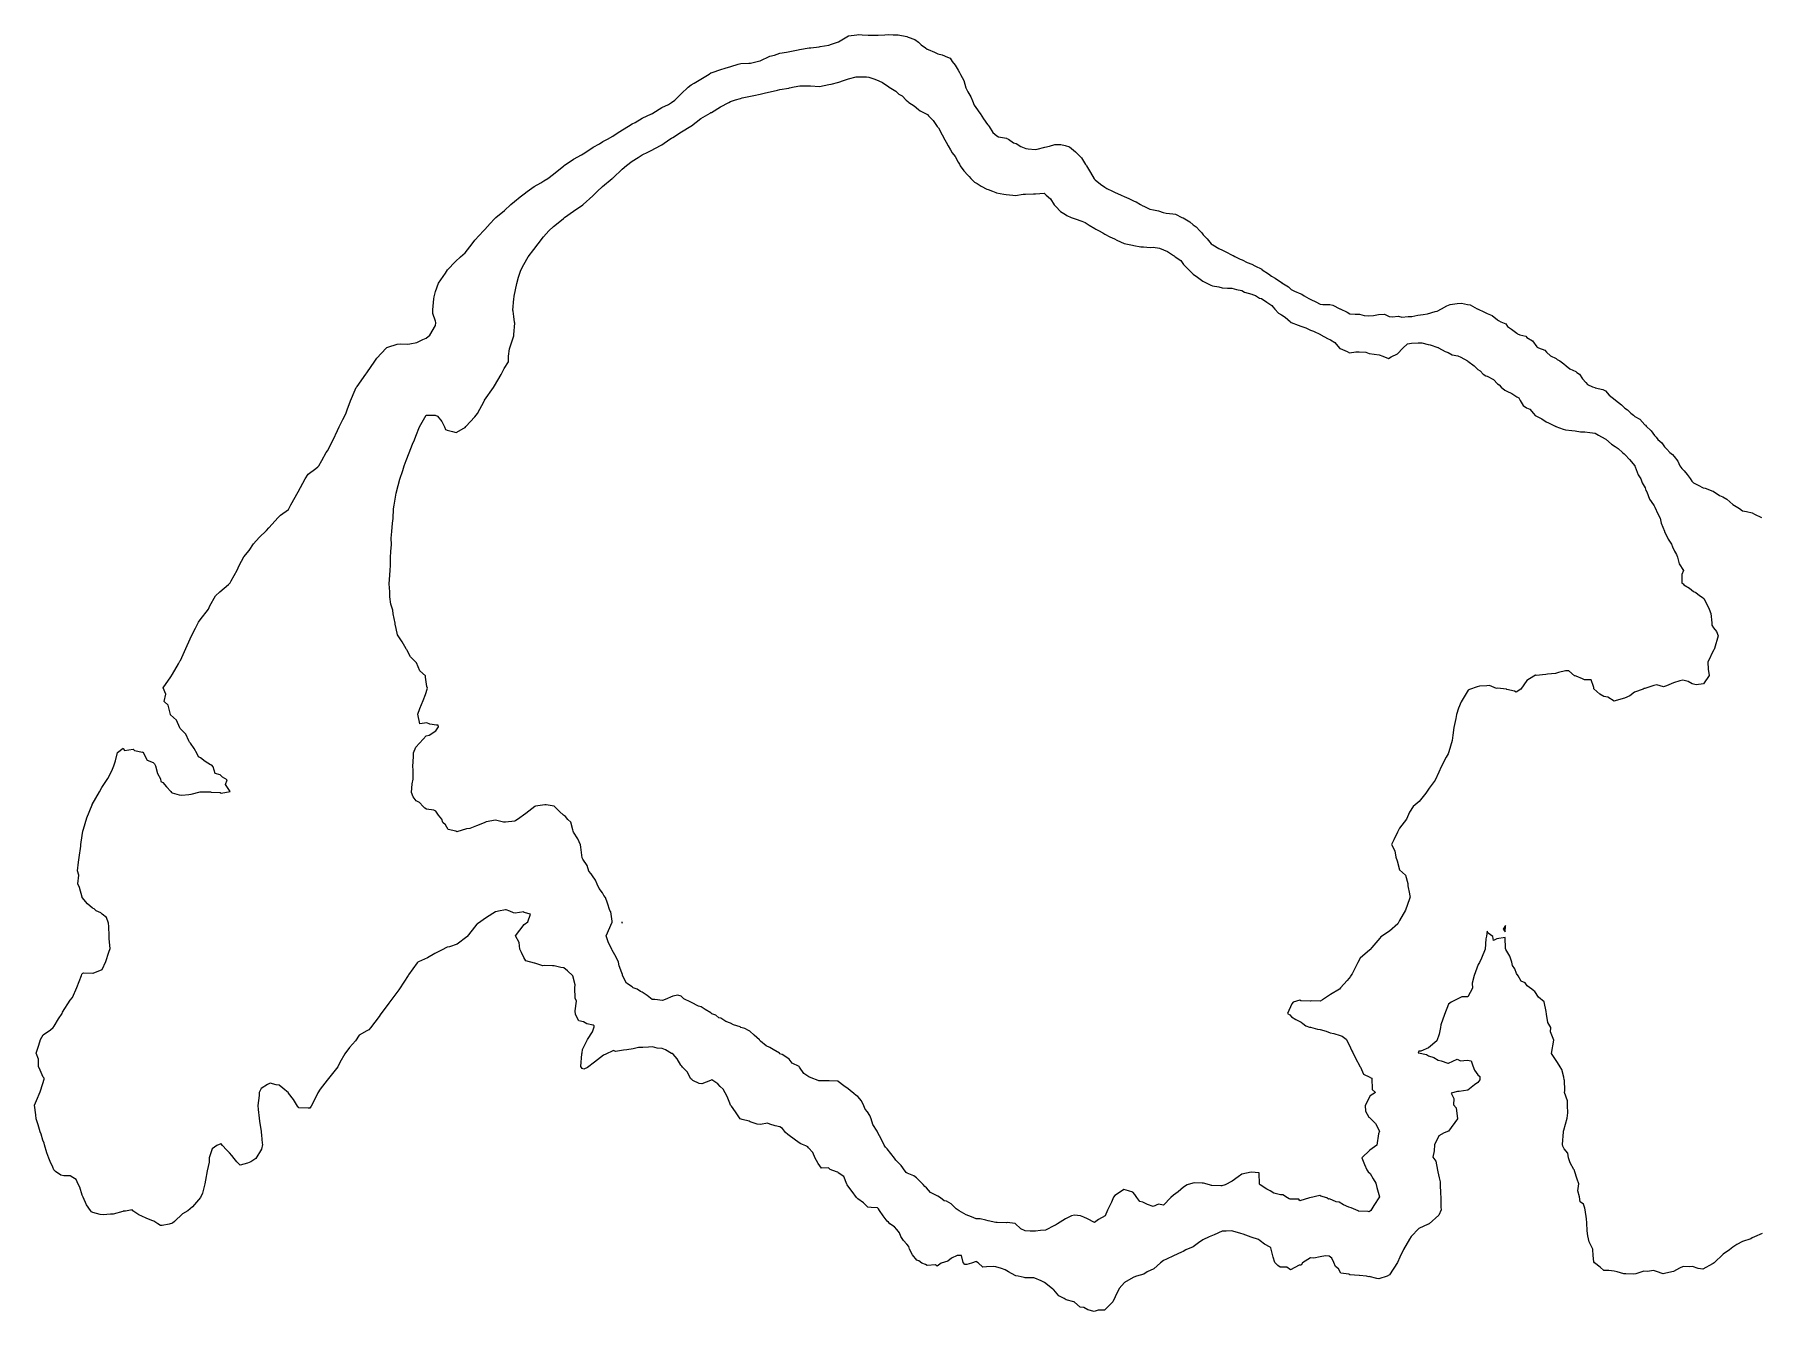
# Model space of a CAD drawing. Header units: millimetres. Extents: x 0 to 600, y 0 to 900.
# Drawn here: x 380.6 to 472.4, y 188.9 to 256.9 of the extents above; entities that cross this region are included whole.
import ezdxf

# ---------------------------------------------------------------- set-up
doc = ezdxf.new("R2010")
doc.units = ezdxf.units.MM
doc.layers.add('CORTE', color=1, linetype='Continuous')
doc.layers.add('GRABADO', color=5, linetype='Continuous')

msp = doc.modelspace()

# ---------------------------------------------------------------- linework, layer by layer
at = {"layer": 'CORTE'}
msp.add_lwpolyline([(472.619, 193.073), (472.213, 192.893), (472.089, 192.844), (472.017, 192.8), (471.563, 192.652), (471.263, 192.488), (471.054, 192.36), (470.872, 192.208), (470.535, 191.971), (470.054, 191.516), (470.001, 191.473), (469.963, 191.461), (469.456, 191.171), (469.205, 191.21), (468.911, 191.313), (468.768, 191.296), (468.412, 191.327), (468.219, 191.224), (467.899, 191.048), (467.489, 190.967), (467.347, 190.931), (466.992, 191.057), (466.822, 191.113), (466.502, 191.061), (466.315, 191.079), (465.89, 190.925), (465.785, 190.913), (465.353, 190.93), (465.248, 190.93), (464.897, 191.042), (464.726, 191.073), (464.438, 191.106), (464.185, 191.106), (463.989, 191.28), (463.678, 191.521), (463.64, 191.578), (463.616, 191.903), (463.592, 192.225), (463.588, 192.243), (463.39, 192.632), (463.322, 192.951), (463.298, 193.229), (463.278, 193.65), (463.252, 193.857), (463.184, 194.336), (463.162, 194.421), (463.103, 194.65), (462.923, 194.768), (462.884, 195.031), (462.802, 195.351), (462.854, 195.732), (462.766, 195.97), (462.618, 196.415), (462.611, 196.447), (462.583, 196.481), (462.389, 196.852), (462.304, 197.11), (462.256, 197.365), (462.058, 197.597), (462.002, 197.735), (461.981, 197.818), (462.036, 198.503), (462.034, 198.527), (462.051, 198.576), (462.23, 199.228), (462.269, 199.509), (462.24, 199.904), (462.236, 200.144), (462.08, 200.597), (462.096, 200.674), (462.075, 201.259), (462.061, 201.27), (462.048, 201.399), (461.944, 201.817), (461.859, 201.951), (461.711, 202.182), (461.537, 202.457), (461.47, 202.553), (461.392, 202.669), (461.523, 203.372), (461.343, 203.821), (461.355, 204.056), (461.204, 204.313), (461.13, 204.758), (461.109, 204.898), (461.009, 205.422), (460.69, 205.67), (460.504, 205.977), (460.442, 205.998), (460.343, 206.101), (460.1, 206.265), (459.982, 206.428), (459.774, 206.526), (459.62, 206.811), (459.527, 206.929), (459.441, 207.169), (459.32, 207.361), (459.282, 207.528), (459.177, 207.861), (458.957, 208.209), (458.939, 208.264), (458.915, 208.85), (458.486, 208.776), (458.305, 208.687), (458.259, 208.893), (458.018, 209.073), (457.97, 209.187), (457.924, 208.924), (457.897, 208.772), (457.864, 208.224), (457.663, 207.752), (457.547, 207.511), (457.485, 207.411), (457.266, 206.831), (457.163, 206.407), (457.174, 206.142), (456.941, 205.679), (456.608, 205.679), (456.405, 205.581), (456.044, 205.401), (455.911, 205.288), (455.682, 204.743), (455.497, 204.187), (455.478, 204.061), (455.399, 203.697), (455.289, 203.337), (454.843, 202.967), (454.438, 202.797), (454.328, 202.785), (454.288, 202.711), (454.292, 202.708), (454.31, 202.696), (454.725, 202.613), (454.836, 202.54), (455.129, 202.452), (455.355, 202.316), (455.509, 202.279), (455.872, 202.161), (455.904, 202.15), (456.372, 202.359), (456.546, 202.282), (456.898, 202.315), (457.117, 202.273), (457.192, 202.016), (457.294, 201.777), (457.472, 201.528), (457.578, 201.448), (457.58, 201.272), (457.47, 201.126), (457.28, 200.995), (456.926, 200.718), (456.463, 200.641), (456.381, 200.644), (456.052, 200.553), (456.186, 200.268), (456.162, 199.936), (456.318, 199.775), (456.384, 199.192), (455.895, 198.527), (455.671, 198.45), (455.384, 198.275), (455.155, 197.806), (455.148, 197.477), (455.068, 197.144), (455.22, 196.925), (455.314, 196.451), (455.334, 196.364), (455.399, 196.037), (455.455, 195.827), (455.465, 195.746), (455.484, 195.159), (455.491, 195.048), (455.498, 194.485), (455.516, 194.339), (455.388, 194.058), (454.866, 193.591), (454.835, 193.579), (454.826, 193.575), (454.325, 193.342), (453.923, 192.914), (453.821, 192.771), (453.509, 192.232), (453.303, 191.825), (453.18, 191.538), (452.765, 190.879), (452.633, 190.809), (452.198, 190.666), (452.081, 190.678), (451.669, 190.781), (451.65, 190.775), (451.526, 190.804), (451.163, 190.842), (451.136, 190.845), (450.651, 190.875), (450.596, 190.907), (450.167, 190.964), (450.039, 191.205), (449.885, 191.324), (449.789, 191.543), (449.694, 191.762), (449.548, 191.867), (449.347, 191.883), (449.067, 191.83), (448.735, 191.766), (448.547, 191.792), (448.126, 191.519), (448.048, 191.395), (447.949, 191.395), (447.477, 191.137), (447.294, 191.28), (446.937, 191.28), (446.807, 191.376), (446.649, 191.533), (446.561, 191.812), (446.46, 192.249), (446.442, 192.317), (446.396, 192.354), (446.109, 192.515), (445.871, 192.693), (445.78, 192.761), (445.384, 192.887), (445.382, 192.887), (444.955, 193.04), (444.846, 193.083), (444.537, 193.169), (444.34, 193.225), (444.066, 193.202), (443.841, 193.196), (443.418, 193.009), (443.33, 192.976), (443.146, 192.894), (442.816, 192.736), (442.586, 192.587), (442.294, 192.372), (441.91, 192.201), (441.764, 192.115), (441.677, 192.087), (441.243, 191.897), (440.873, 191.709), (440.725, 191.647), (440.552, 191.515), (440.207, 191.198), (439.845, 191.033), (439.675, 190.908), (439.276, 190.806), (439.146, 190.76), (439.1, 190.742), (438.645, 190.474), (438.358, 190.142), (438.141, 189.71), (438.016, 189.446), (437.584, 188.999), (437.243, 188.989), (437.03, 188.924), (436.69, 189.011), (436.481, 189.144), (436.28, 189.156), (435.969, 189.426), (435.951, 189.434), (435.948, 189.436), (435.531, 189.554), (435.424, 189.615), (435.142, 189.765), (434.875, 190.073), (434.858, 190.103), (434.829, 190.123), (434.537, 190.348), (434.375, 190.474), (434.194, 190.557), (433.86, 190.694), (433.81, 190.719), (433.355, 190.719), (433.298, 190.74), (432.984, 190.805), (432.849, 190.832), (432.817, 190.84), (432.461, 191.045), (432.291, 191.136), (432.085, 191.217), (431.781, 191.299), (431.665, 191.328), (431.284, 191.304), (431.091, 191.283), (430.85, 191.515), (430.757, 191.579), (430.738, 191.596), (430.484, 191.502), (430.243, 191.42), (430.139, 191.424), (430.044, 191.539), (429.962, 191.912), (429.726, 191.906), (429.419, 191.765), (429.221, 191.612), (428.872, 191.505), (428.668, 191.348), (428.576, 191.405), (428.12, 191.375), (428.044, 191.425), (427.844, 191.507), (427.678, 191.626), (427.575, 191.651), (427.342, 191.943), (427.186, 192.239), (427.142, 192.382), (427.038, 192.506), (426.87, 192.7), (426.733, 192.928), (426.652, 193.116), (426.515, 193.291), (426.392, 193.427), (426.143, 193.599), (426.059, 193.683), (425.994, 193.74), (425.777, 194.026), (425.584, 194.309), (425.528, 194.39), (425.488, 194.444), (425.141, 194.465), (424.97, 194.478), (424.743, 194.707), (424.433, 194.927), (424.401, 194.957), (424.363, 194.997), (424.13, 195.308), (423.895, 195.619), (423.868, 195.668), (423.843, 195.706), (423.696, 196.119), (423.386, 196.314), (423.365, 196.338), (423.301, 196.364), (422.952, 196.482), (422.878, 196.572), (422.499, 196.553), (422.327, 196.801), (422.226, 196.966), (422.167, 197.099), (422.036, 197.397), (421.812, 197.635), (421.761, 197.69), (421.66, 197.757), (421.392, 197.859), (421.303, 197.904), (421.038, 198.111), (420.776, 198.296), (420.697, 198.359), (420.573, 198.467), (420.412, 198.681), (420.272, 198.767), (420.029, 198.806), (419.75, 198.9), (419.626, 198.949), (419.256, 198.89), (419.063, 198.906), (418.699, 199.025), (418.64, 199.06), (418.264, 199.143), (418.211, 199.178), (418.166, 199.181), (417.912, 199.556), (417.704, 199.863), (417.658, 199.921), (417.615, 200.024), (417.465, 200.37), (417.368, 200.567), (417.258, 200.764), (417.107, 200.913), (416.976, 201.058), (416.707, 201.234), (416.658, 201.267), (416.579, 201.228), (416.126, 201.05), (415.976, 201.067), (415.643, 201.233), (415.583, 201.281), (415.535, 201.314), (415.344, 201.697), (415.098, 201.94), (415.052, 201.996), (415.009, 202.048), (414.811, 202.378), (414.599, 202.627), (414.544, 202.659), (414.514, 202.673), (414.178, 202.863), (414.008, 202.925), (413.741, 202.95), (413.495, 203.027), (413.278, 202.997), (412.982, 202.979), (412.742, 202.979), (412.471, 202.915), (412.125, 202.856), (411.941, 202.853), (411.531, 202.779), (411.412, 202.831), (410.972, 202.618), (410.927, 202.597), (410.891, 202.57), (410.41, 202.213), (410.025, 201.927), (409.844, 201.831), (409.753, 201.875), (409.678, 201.967), (409.736, 202.651), (409.742, 202.697), (409.77, 202.879), (410.039, 203.417), (410.297, 203.83), (410.384, 204.083), (410.377, 204.142), (410.335, 204.172), (409.996, 204.244), (409.813, 204.35), (409.571, 204.413), (409.398, 204.745), (409.369, 204.935), (409.442, 205.455), (409.376, 205.621), (409.349, 206.162), (409.374, 206.328), (409.253, 206.812), (408.962, 207.078), (408.766, 207.224), (408.614, 207.251), (408.262, 207.333), (408.17, 207.341), (407.755, 207.362), (407.653, 207.346), (407.216, 207.473), (407.214, 207.474), (406.753, 207.611), (406.64, 207.787), (406.513, 208.044), (406.433, 208.221), (406.384, 208.582), (406.191, 208.944), (406.653, 209.543), (406.851, 209.679), (406.991, 210.088), (406.661, 210.181), (406.642, 210.206), (406.18, 210.147), (406.092, 210.164), (405.893, 210.255), (405.691, 210.314), (405.661, 210.318), (405.29, 210.252), (405.152, 210.214), (405.132, 210.211), (404.656, 209.914), (404.163, 209.567), (404.141, 209.555), (403.884, 209.23), (403.624, 208.903), (403.599, 208.879), (403.081, 208.486), (402.684, 208.357), (402.549, 208.328), (402.25, 208.175), (402.035, 208.065), (401.901, 207.996), (401.512, 207.77), (401.032, 207.543), (400.996, 207.531), (400.964, 207.499), (400.496, 206.857), (400.474, 206.814), (400.242, 206.475), (400.007, 206.118), (399.971, 206.061), (399.503, 205.418), (399.445, 205.349), (398.978, 204.728), (398.926, 204.638), (398.468, 204.03), (398.388, 203.923), (398.277, 203.878), (397.872, 203.648), (397.677, 203.334), (397.353, 202.985), (397.108, 202.645), (396.838, 202.181), (396.725, 201.951), (396.308, 201.417), (396.169, 201.249), (395.789, 200.772), (395.666, 200.566), (395.415, 200.065), (395.316, 199.87), (395.245, 199.763), (395.148, 199.759), (394.644, 199.782), (394.599, 199.838), (394.581, 199.869), (394.363, 200.219), (394.105, 200.56), (394.103, 200.564), (393.8, 200.827), (393.606, 200.981), (393.45, 200.996), (393.123, 201.096), (392.984, 201.009), (392.647, 200.795), (392.533, 200.584), (392.536, 200.426), (392.458, 199.906), (392.485, 199.678), (392.542, 199.22), (392.551, 199.071), (392.646, 198.518), (392.639, 198.482), (392.664, 198.323), (392.705, 197.887), (392.716, 197.822), (392.66, 197.575), (392.365, 197.077), (392.102, 196.892), (391.91, 196.819), (391.522, 196.721), (391.346, 196.891), (391.198, 197.082), (391.073, 197.23), (390.965, 197.384), (390.792, 197.536), (390.579, 197.773), (390.509, 197.849), (390.49, 197.863), (390.276, 197.759), (390.039, 197.59), (389.882, 197.116), (389.874, 196.886), (389.776, 196.42), (389.676, 195.925), (389.639, 195.725), (389.524, 195.226), (389.405, 195.004), (388.983, 194.496), (388.732, 194.289), (388.453, 194.124), (388.026, 193.721), (387.921, 193.628), (387.748, 193.583), (387.364, 193.499), (387.282, 193.512), (387.139, 193.593), (386.926, 193.743), (386.816, 193.766), (386.516, 193.894), (386.286, 194), (386.118, 194.072), (385.811, 194.294), (385.77, 194.334), (385.77, 194.335), (385.417, 194.277), (385.286, 194.262), (385.277, 194.26), (384.761, 194.115), (384.623, 194.103), (384.225, 194.08), (384.072, 194.089), (383.671, 194.195), (383.608, 194.237), (383.553, 194.305), (383.334, 194.606), (383.154, 195.014), (383.136, 195.05), (383.108, 195.13), (382.988, 195.55), (382.903, 195.707), (382.793, 195.95), (382.618, 196.065), (382.475, 196.144), (382.123, 196.144), (381.97, 196.191), (381.689, 196.377), (381.603, 196.468), (381.542, 196.614), (381.407, 196.92), (381.333, 197.1), (381.216, 197.368), (381.093, 197.807), (381.08, 197.889), (381.018, 198.044), (380.916, 198.363), (380.877, 198.497), (380.77, 198.863), (380.663, 199.196), (380.636, 199.395), (380.567, 199.917), (380.67, 200.167), (380.871, 200.629), (381.016, 201.062), (381.076, 201.304), (381.074, 201.346), (381.023, 201.406), (380.876, 201.772), (380.788, 201.974), (380.778, 202.358), (380.66, 202.684), (380.797, 203.11), (380.888, 203.41), (381.031, 203.657), (381.415, 203.934), (381.557, 204.053), (381.608, 204.118), (381.851, 204.517), (382.042, 204.803), (382.066, 204.869), (382.469, 205.509), (382.592, 205.65), (382.818, 206.186), (383.067, 206.822), (383.09, 206.893), (383.138, 206.942), (383.193, 206.962), (383.68, 206.941), (383.685, 206.944), (384.169, 207.142), (384.361, 207.575), (384.53, 208.072), (384.598, 208.252), (384.553, 208.774), (384.554, 208.935), (384.529, 209.432), (384.503, 209.615), (384.41, 209.917), (384.178, 210.091), (384.104, 210.155), (383.86, 210.262), (383.74, 210.369), (383.661, 210.406), (383.398, 210.635), (383.115, 210.98), (383.108, 210.996), (382.974, 211.509), (382.878, 211.7), (382.926, 212.167), (382.857, 212.403), (382.914, 212.858), (382.941, 213.113), (383.029, 213.706), (383.04, 213.808), (383.105, 214.281), (383.15, 214.512), (383.187, 214.621), (383.357, 215.212), (383.634, 215.91), (383.637, 215.917), (383.64, 215.923), (384.027, 216.614), (384.162, 216.833), (384.474, 217.309), (384.68, 217.718), (384.802, 217.992), (384.886, 218.265), (384.995, 218.703), (385.298, 218.938), (385.361, 218.806), (385.822, 218.886), (385.891, 218.806), (386.313, 218.726), (386.316, 218.72), (386.348, 218.739), (386.568, 218.288), (386.882, 218.176), (386.961, 218.09), (387.014, 217.993), (387.118, 217.577), (387.281, 217.297), (387.306, 217.159), (387.409, 217.109), (387.605, 216.874), (387.836, 216.62), (387.867, 216.562), (387.898, 216.559), (388.274, 216.453), (388.409, 216.437), (388.783, 216.464), (388.917, 216.477), (389.4, 216.603), (389.445, 216.614), (389.945, 216.601), (389.984, 216.595), (390.455, 216.564), (390.51, 216.534), (390.984, 216.627), (390.958, 216.672), (390.736, 216.997), (390.84, 217.239), (390.584, 217.386), (390.459, 217.511), (390.202, 217.588), (390.084, 217.93), (390.016, 218.02), (389.942, 218.049), (389.655, 218.23), (389.414, 218.425), (389.3, 218.475), (389.233, 218.627), (389.082, 218.906), (388.871, 219.199), (388.822, 219.256), (388.792, 219.324), (388.624, 219.682), (388.354, 219.956), (388.329, 219.981), (388.31, 220.016), (388.134, 220.419), (387.818, 220.711), (387.819, 220.721), (387.818, 220.722), (387.694, 221.23), (387.469, 221.409), (387.566, 221.808), (387.418, 222.141), (387.823, 222.729), (387.918, 222.867), (388.237, 223.419), (388.316, 223.56), (388.341, 223.6), (388.627, 224.247), (388.862, 224.747), (388.942, 224.943), (389.151, 225.328), (389.309, 225.643), (389.392, 225.768), (389.842, 226.337), (389.908, 226.519), (390.215, 227.042), (390.449, 227.261), (390.897, 227.646), (390.968, 227.716), (390.984, 227.733), (391.043, 227.841), (391.373, 228.417), (391.476, 228.662), (391.719, 229.12), (392.007, 229.469), (392.238, 229.819), (392.536, 230.15), (392.934, 230.519), (393.056, 230.661), (393.551, 231.21), (393.58, 231.247), (393.677, 231.338), (394.099, 231.639), (394.224, 231.891), (394.615, 232.586), (394.616, 232.586), (394.617, 232.59), (394.995, 233.283), (395.148, 233.53), (395.555, 233.831), (395.671, 233.912), (395.711, 233.978), (395.87, 234.254), (396.116, 234.675), (396.185, 234.772), (396.485, 235.361), (396.704, 235.861), (396.799, 236.057), (396.993, 236.44), (397.157, 236.748), (397.224, 236.947), (397.412, 237.441), (397.658, 238.016), (397.711, 238.146), (397.758, 238.205), (398.226, 238.845), (398.278, 238.923), (398.693, 239.539), (398.805, 239.699), (399.309, 240.245), (399.348, 240.279), (399.385, 240.291), (399.894, 240.455), (400.06, 240.469), (400.43, 240.453), (400.572, 240.465), (400.93, 240.536), (401.263, 240.709), (401.44, 240.776), (401.635, 240.935), (401.929, 241.451), (401.955, 241.582), (401.953, 241.598), (401.929, 241.67), (401.794, 242.085), (401.783, 242.277), (401.847, 242.871), (401.853, 242.981), (401.929, 243.263), (402.097, 243.698), (402.461, 244.242), (402.569, 244.405), (402.993, 244.863), (403.268, 245.109), (403.514, 245.316), (403.882, 245.793), (404.034, 245.987), (404.482, 246.494), (404.561, 246.568), (404.845, 246.872), (405.082, 247.121), (405.145, 247.191), (405.61, 247.579), (405.941, 247.887), (406.135, 248.049), (406.439, 248.292), (406.66, 248.467), (406.816, 248.586), (407.188, 248.842), (407.536, 249.049), (407.712, 249.152), (407.913, 249.282), (408.228, 249.499), (408.676, 249.875), (408.748, 249.933), (408.793, 249.974), (409.28, 250.298), (409.705, 250.541), (409.805, 250.594), (409.936, 250.672), (410.326, 250.941), (410.662, 251.119), (410.85, 251.24), (411.092, 251.369), (411.372, 251.539), (411.61, 251.685), (411.894, 251.874), (412.223, 252.063), (412.419, 252.18), (412.569, 252.263), (412.944, 252.485), (413.436, 252.715), (413.467, 252.728), (413.512, 252.756), (413.988, 253.053), (414.341, 253.226), (414.507, 253.322), (414.68, 253.445), (415.018, 253.783), (415.395, 254.139), (415.552, 254.257), (415.706, 254.346), (416.077, 254.561), (416.515, 254.84), (416.609, 254.899), (416.667, 254.914), (417.137, 255.076), (417.369, 255.154), (417.662, 255.248), (418.05, 255.362), (418.194, 255.407), (418.635, 255.424), (418.719, 255.428), (419.204, 255.543), (419.227, 255.55), (419.232, 255.552), (419.75, 255.787), (419.987, 255.853), (420.28, 255.952), (420.636, 256.01), (420.807, 256.042), (421.252, 256.133), (421.334, 256.142), (421.849, 256.23), (421.858, 256.231), (421.932, 256.24), (422.376, 256.294), (422.425, 256.306), (422.895, 256.383), (423.032, 256.426), (423.403, 256.548), (423.849, 256.831), (423.933, 256.884), (424.384, 256.935), (424.482, 256.946), (424.495, 256.944), (424.666, 256.935), (424.992, 256.916), (425.004, 256.916), (425.51, 256.916), (425.523, 256.916), (425.864, 256.935), (426.044, 256.946), (426.057, 256.947), (426.319, 256.935), (426.576, 256.924), (426.589, 256.921), (427.039, 256.832), (427.12, 256.804), (427.463, 256.678), (427.665, 256.547), (427.805, 256.405), (428.046, 256.228), (428.135, 256.173), (428.173, 256.152), (428.52, 256.002), (428.69, 255.918), (428.922, 255.855), (429.216, 255.742), (429.348, 255.679), (429.461, 255.517), (429.626, 255.321), (429.774, 255.054), (429.858, 254.917), (429.899, 254.808), (430.074, 254.503), (430.179, 254.111), (430.228, 254.026), (430.297, 253.893), (430.459, 253.633), (430.538, 253.415), (430.64, 253.185), (430.816, 252.925), (430.887, 252.829), (430.948, 252.733), (431.127, 252.453), (431.336, 252.161), (431.382, 252.109), (431.437, 252.041), (431.618, 251.73), (431.847, 251.554), (431.921, 251.491), (432.346, 251.42), (432.378, 251.404), (432.46, 251.37), (432.735, 251.18), (432.877, 251.133), (433.114, 250.989), (433.39, 250.882), (433.509, 250.855), (433.889, 250.821), (433.991, 250.835), (434.395, 250.938), (434.639, 251.007), (434.926, 251.093), (435.255, 251.093), (435.479, 251.029), (435.713, 250.967), (436.03, 250.695), (436.051, 250.679), (436.066, 250.658), (436.353, 250.375), (436.57, 250.018), (436.59, 249.982), (436.609, 249.954), (436.823, 249.596), (437.032, 249.261), (437.055, 249.225), (437.078, 249.201), (437.367, 248.975), (437.594, 248.806), (437.698, 248.738), (438.006, 248.595), (438.081, 248.567), (438.105, 248.556), (438.471, 248.387), (438.626, 248.32), (438.866, 248.216), (439.15, 248.077), (439.255, 248.034), (439.486, 247.896), (439.62, 247.825), (439.674, 247.801), (439.997, 247.646), (440.179, 247.603), (440.448, 247.56), (440.708, 247.464), (440.866, 247.432), (441.218, 247.393), (441.359, 247.379), (441.703, 247.205), (441.749, 247.186), (441.769, 247.176), (442.125, 246.963), (442.301, 246.803), (442.459, 246.706), (442.655, 246.493), (442.757, 246.386), (442.836, 246.282), (443.038, 246.068), (443.265, 245.803), (443.317, 245.767), (443.345, 245.743), (443.66, 245.549), (443.857, 245.463), (444.044, 245.365), (444.379, 245.195), (444.424, 245.176), (444.522, 245.119), (444.798, 244.984), (444.902, 244.94), (445.179, 244.798), (445.422, 244.712), (445.583, 244.632), (445.95, 244.439), (445.964, 244.432), (445.981, 244.418), (446.31, 244.191), (446.479, 244.067), (446.66, 243.971), (447.002, 243.742), (447.015, 243.734), (447.026, 243.724), (447.371, 243.511), (447.529, 243.357), (447.691, 243.268), (448.031, 243.129), (448.095, 243.112), (448.206, 243.032), (448.455, 242.889), (448.563, 242.834), (448.834, 242.7), (449.074, 242.574), (449.216, 242.563), (449.582, 242.559), (449.739, 242.533), (450.119, 242.341), (450.13, 242.335), (450.132, 242.333), (450.512, 242.149), (450.643, 242.07), (450.925, 242.056), (451.155, 242.056), (451.403, 241.978), (451.665, 241.952), (451.902, 241.982), (452.181, 242.027), (452.496, 242.043), (452.735, 241.93), (452.899, 241.902), (453.241, 241.944), (453.421, 241.894), (453.754, 241.929), (453.953, 241.927), (454.267, 242.004), (454.562, 242.04), (454.788, 242.064), (455.193, 242.195), (455.301, 242.216), (455.531, 242.34), (455.817, 242.501), (455.999, 242.573), (456.364, 242.621), (456.594, 242.638), (456.909, 242.564), (457.065, 242.541), (457.432, 242.34), (457.444, 242.333), (457.448, 242.331), (457.824, 242.148), (457.97, 242.09), (458.225, 241.971), (458.507, 241.756), (458.559, 241.72), (458.7, 241.648), (458.961, 241.538), (459.042, 241.401), (459.255, 241.245), (459.552, 241.029), (459.585, 241.006), (459.705, 240.957), (460.025, 240.886), (460.083, 240.806), (460.371, 240.632), (460.613, 240.315), (460.632, 240.292), (460.696, 240.26), (461.033, 240.138), (461.131, 240.025), (461.331, 239.838), (461.637, 239.68), (461.7, 239.639), (461.829, 239.559), (462.054, 239.403), (462.171, 239.299), (462.371, 239.142), (462.686, 238.988), (462.747, 238.939), (462.874, 238.857), (463.047, 238.609), (463.225, 238.402), (463.312, 238.298), (463.574, 238.178), (463.7, 238.148), (463.722, 238.133), (464.13, 238.032), (464.261, 237.966), (464.464, 237.73), (464.788, 237.479), (464.793, 237.473), (464.794, 237.472), (465.126, 237.227), (465.306, 237.041), (465.445, 236.96), (465.61, 236.774), (465.751, 236.671), (465.826, 236.602), (466.106, 236.45), (466.357, 236.161), (466.397, 236.131), (466.443, 236.075), (466.704, 235.833), (466.884, 235.579), (466.974, 235.5), (467.061, 235.38), (467.27, 235.195), (467.408, 234.982), (467.539, 234.867), (467.698, 234.688), (467.836, 234.569), (467.931, 234.464), (468.119, 234.219), (468.226, 233.979), (468.34, 233.835), (468.453, 233.7), (468.622, 233.513), (468.771, 233.289), (468.871, 233.158), (468.963, 233.07), (469.199, 232.943), (469.47, 232.805), (469.579, 232.773), (469.991, 232.621), (469.995, 232.619), (470.002, 232.616), (470.347, 232.387), (470.52, 232.327), (470.737, 232.189), (471.055, 231.917), (471.406, 231.69), (471.562, 231.565), (471.778, 231.546), (472.085, 231.471), (472.215, 231.392), (472.572, 231.225)], dxfattribs=at)
msp.add_lwpolyline([(458.935, 209.494), (458.818, 209.294), (458.92, 209.145), (458.935, 209.494)], close=True, dxfattribs=at)
at = {"layer": 'GRABADO'}
for points in [[(400.609, 223.791), (400.398, 224.175), (400.382, 224.194), (400.366, 224.225), (400.153, 224.588), (399.986, 224.869), (399.909, 224.972), (399.836, 225.302), (399.783, 225.529), (399.783, 225.598), (399.68, 226.084), (399.664, 226.285), (399.556, 226.606), (399.5, 226.99), (399.506, 227.251), (399.463, 227.687), (399.473, 227.909), (399.518, 228.389), (399.532, 228.68), (399.541, 229.081), (399.556, 229.408), (399.582, 229.775), (399.574, 230.124), (399.602, 230.474), (399.647, 230.92), (399.672, 231.167), (399.693, 231.677), (399.728, 231.869), (399.836, 232.521), (399.847, 232.568), (399.852, 232.589), (400.032, 233.267), (400.185, 233.731), (400.265, 233.964), (400.362, 234.261), (400.537, 234.663), (400.708, 235.122), (400.817, 235.357), (400.884, 235.549), (401.075, 236.056), (401.435, 236.665), (401.916, 236.665), (402.047, 236.622), (402.261, 236.325), (402.403, 236.055), (402.461, 235.913), (402.551, 235.862), (402.832, 235.791), (403.034, 235.753), (403.447, 235.977), (403.517, 236.018), (403.556, 236.071), (404.034, 236.587), (404.164, 236.759), (404.528, 237.421), (404.543, 237.449), (404.55, 237.461), (405.019, 238.149), (405.073, 238.232), (405.433, 238.838), (405.595, 239.155), (405.82, 239.518), (405.82, 239.814), (405.871, 240.208), (406.1, 240.894), (406.102, 240.9), (406.108, 240.964), (406.151, 241.577), (406.145, 241.618), (406.108, 241.926), (406.067, 242.206), (406.055, 242.271), (406.108, 242.859), (406.117, 242.981), (406.123, 243.004), (406.264, 243.682), (406.362, 244.018), (406.478, 244.387), (406.64, 244.701), (406.874, 245.095), (407.169, 245.487), (407.408, 245.793), (407.692, 246.161), (407.966, 246.494), (408.226, 246.719), (408.649, 247.062), (408.749, 247.142), (408.811, 247.195), (409.277, 247.531), (409.789, 247.877), (409.795, 247.881), (409.798, 247.885), (410.314, 248.358), (410.55, 248.58), (410.838, 248.85), (411.344, 249.278), (411.364, 249.293), (411.392, 249.318), (411.883, 249.773), (412.108, 249.973), (412.415, 250.193), (412.723, 250.386), (412.942, 250.529), (413.244, 250.676), (413.467, 250.787), (413.611, 250.867), (413.986, 251.061), (414.424, 251.366), (414.508, 251.42), (414.582, 251.466), (415.031, 251.76), (415.538, 252.062), (415.55, 252.069), (415.566, 252.082), (416.074, 252.467), (416.559, 252.757), (416.603, 252.783), (416.632, 252.798), (417.124, 253.091), (417.552, 253.325), (417.656, 253.379), (417.912, 253.459), (418.188, 253.546), (418.27, 253.565), (418.715, 253.66), (418.89, 253.693), (419.236, 253.762), (419.518, 253.836), (419.758, 253.895), (420.157, 253.988), (420.285, 254.012), (420.753, 254.091), (420.8, 254.109), (421.038, 254.155), (421.337, 254.218), (421.39, 254.217), (421.864, 254.217), (421.916, 254.221), (422.387, 254.168), (422.896, 254.282), (423.01, 254.306), (423.413, 254.399), (423.667, 254.494), (423.937, 254.585), (424.343, 254.683), (424.478, 254.692), (424.894, 254.698), (425.022, 254.678), (425.344, 254.569), (425.556, 254.477), (425.75, 254.396), (426.087, 254.151), (426.091, 254.15), (426.099, 254.144), (426.455, 253.926), (426.617, 253.776), (426.791, 253.676), (427.016, 253.443), (427.098, 253.379), (427.143, 253.33), (427.438, 253.15), (427.665, 252.954), (427.755, 252.886), (428.003, 252.76), (428.142, 252.69), (428.197, 252.619), (428.442, 252.371), (428.666, 252.049), (428.701, 252.019), (428.729, 251.971), (428.927, 251.601), (429.062, 251.341), (429.147, 251.204), (429.251, 251.018), (429.376, 250.812), (429.466, 250.649), (429.615, 250.44), (429.773, 250.149), (429.842, 250.042), (429.887, 249.954), (430.086, 249.69), (430.287, 249.458), (430.368, 249.377), (430.454, 249.272), (430.655, 249.088), (430.794, 249.003), (431.002, 248.869), (431.304, 248.707), (431.371, 248.692), (431.607, 248.595), (431.778, 248.532), (431.82, 248.516), (432.216, 248.44), (432.333, 248.421), (432.688, 248.38), (432.842, 248.367), (433.234, 248.434), (433.363, 248.448), (433.791, 248.467), (433.891, 248.462), (434.359, 248.491), (434.464, 248.39), (434.706, 248.193), (434.901, 247.875), (434.947, 247.821), (434.991, 247.776), (435.228, 247.519), (435.501, 247.362), (435.576, 247.305), (435.804, 247.206), (435.965, 247.146), (436.01, 247.127), (436.373, 246.995), (436.539, 246.927), (436.759, 246.791), (437.064, 246.605), (437.115, 246.58), (437.258, 246.508), (437.489, 246.375), (437.588, 246.319), (437.851, 246.168), (438.104, 246.06), (438.241, 245.996), (438.624, 245.821), (438.627, 245.82), (439.06, 245.72), (439.133, 245.704), (439.513, 245.644), (439.646, 245.644), (440.006, 245.609), (440.169, 245.614), (440.513, 245.563), (440.717, 245.484), (440.928, 245.389), (441.247, 245.175), (441.285, 245.159), (441.334, 245.111), (441.636, 244.909), (441.79, 244.701), (441.912, 244.577), (442.075, 244.411), (442.21, 244.277), (442.305, 244.174), (442.525, 244.025), (442.823, 243.804), (442.856, 243.781), (442.965, 243.732), (443.236, 243.601), (443.325, 243.559), (443.659, 243.499), (443.836, 243.461), (444.124, 243.435), (444.358, 243.428), (444.605, 243.364), (444.898, 243.311), (445.037, 243.221), (445.424, 243.123), (445.469, 243.092), (445.625, 243.037), (445.841, 242.903), (445.946, 242.88), (446.226, 242.692), (446.487, 242.507), (446.57, 242.426), (446.652, 242.323), (446.842, 242.108), (447.001, 242.007), (447.195, 241.891), (447.481, 241.635), (447.504, 241.613), (447.513, 241.609), (447.89, 241.46), (448.032, 241.411), (448.305, 241.314), (448.558, 241.201), (448.705, 241.149), (449.084, 240.962), (449.088, 240.96), (449.104, 240.952), (449.464, 240.759), (449.611, 240.69), (449.849, 240.546), (450.102, 240.241), (450.114, 240.227), (450.123, 240.225), (450.502, 240.057), (450.634, 239.986), (450.964, 240.038), (451.144, 240.052), (451.497, 240.018), (451.683, 239.955), (451.941, 239.923), (452.209, 239.886), (452.399, 239.808), (452.703, 239.692), (452.843, 239.785), (453.19, 239.939), (453.468, 240.244), (453.723, 240.472), (453.934, 240.511), (454.281, 240.526), (454.479, 240.514), (454.819, 240.428), (454.931, 240.408), (455.342, 240.268), (455.351, 240.267), (455.372, 240.257), (455.728, 240.057), (455.88, 240.001), (456.106, 239.876), (456.394, 239.829), (456.552, 239.757), (456.907, 239.559), (456.921, 239.548), (456.93, 239.545), (457.277, 239.303), (457.465, 239.107), (457.592, 239.029), (457.751, 238.859), (457.889, 238.762), (457.966, 238.745), (458.294, 238.578), (458.511, 238.343), (458.603, 238.285), (458.711, 238.161), (458.899, 238.001), (459.018, 237.944), (459.279, 237.818), (459.544, 237.639), (459.657, 237.592), (459.719, 237.447), (459.874, 237.184), (460.066, 237.068), (460.238, 236.993), (460.432, 236.765), (460.514, 236.656), (460.589, 236.613), (460.882, 236.473), (461.114, 236.306), (461.231, 236.256), (461.59, 236.091), (461.618, 236.077), (461.627, 236.074), (462.011, 235.917), (462.134, 235.889), (462.474, 235.86), (462.656, 235.837), (462.944, 235.789), (463.175, 235.775), (463.431, 235.74), (463.714, 235.708), (463.889, 235.611), (464.257, 235.415), (464.277, 235.398), (464.291, 235.383), (464.583, 235.126), (464.777, 235.004), (464.936, 234.899), (465.182, 234.689), (465.255, 234.61), (465.313, 234.555), (465.55, 234.302), (465.824, 233.978), (465.834, 233.949), (465.85, 233.921), (466.016, 233.499), (466.148, 233.277), (466.219, 233.07), (466.373, 232.791), (466.424, 232.656), (466.474, 232.586), (466.606, 232.202), (466.834, 231.892), (466.855, 231.833), (466.895, 231.762), (467.056, 231.411), (467.18, 231.187), (467.227, 230.923), (467.409, 230.495), (467.412, 230.486), (467.418, 230.473), (467.611, 230.068), (467.777, 229.806), (467.833, 229.657), (467.94, 229.432), (468.045, 229.251), (468.112, 229.102), (468.194, 228.745), (468.42, 228.391), (468.331, 228.183), (468.331, 227.727), (468.398, 227.679), (468.444, 227.625), (468.74, 227.455), (468.956, 227.272), (469.085, 227.231), (469.276, 227.056), (469.427, 226.975), (469.502, 226.899), (469.685, 226.567), (469.79, 226.329), (469.877, 226.103), (469.926, 225.611), (469.931, 225.487), (470.025, 225.347), (470.185, 225.155), (470.276, 224.914), (470.073, 224.245), (470.061, 224.183), (470.028, 224.144), (469.721, 223.506), (469.738, 223.131), (469.8, 222.811), (469.485, 222.355), (469.096, 222.3), (468.89, 222.367), (468.679, 222.476), (468.396, 222.561), (468.237, 222.516), (467.899, 222.416), (467.517, 222.248), (467.351, 222.195), (467.006, 222.3), (466.845, 222.278), (466.364, 222.115), (466.334, 222.111), (466.273, 222.066), (465.817, 221.91), (465.564, 221.727), (465.286, 221.595), (464.836, 221.468), (464.727, 221.431), (464.391, 221.64), (464.186, 221.681), (463.973, 221.812), (463.647, 222.099), (463.647, 222.159), (463.621, 222.222), (463.503, 222.574), (463.15, 222.574), (463.041, 222.63), (462.701, 222.759), (462.648, 222.789), (462.614, 222.793), (462.319, 223.051), (462.132, 223.051), (461.769, 222.954), (461.612, 222.913), (461.185, 222.88), (461.091, 222.854), (460.567, 222.801), (460.546, 222.82), (460.454, 222.763), (460.084, 222.536), (459.765, 222.078), (459.512, 221.914), (459.411, 221.969), (459.006, 222.064), (458.995, 222.073), (458.515, 222.119), (458.456, 222.106), (458.081, 222.263), (457.944, 222.26), (457.556, 222.227), (457.438, 222.197), (457.021, 222.063), (456.948, 222.026), (456.579, 221.405), (456.442, 221.065), (456.337, 220.724), (456.287, 220.517), (456.193, 220.037), (456.133, 219.624), (456.105, 219.34), (455.92, 218.73), (455.88, 218.628), (455.782, 218.448), (455.52, 217.933), (455.394, 217.658), (455.19, 217.232), (454.865, 216.8), (454.697, 216.533), (454.334, 216.089), (454.021, 215.832), (453.824, 215.519), (453.664, 215.149), (453.298, 214.675), (453.186, 214.459), (452.987, 214.041), (452.87, 213.799), (453.039, 213.467), (453.104, 213.123), (453.166, 212.938), (453.298, 212.447), (453.615, 212.174), (453.745, 211.725), (453.745, 211.605), (453.832, 211.177), (453.851, 211.055), (453.855, 211.015), (453.83, 210.906), (453.605, 210.294), (453.3, 209.752), (453.197, 209.583), (452.758, 209.179), (452.295, 208.882), (452.249, 208.814), (451.81, 208.309), (451.724, 208.208), (451.708, 208.19), (451.204, 207.742), (451.081, 207.512), (450.762, 206.917), (450.707, 206.815), (450.681, 206.774), (450.497, 206.564), (450.154, 206.174), (450.09, 206.101), (449.615, 205.803), (449.19, 205.531), (449.073, 205.459), (448.593, 205.466), (448.535, 205.456), (448.038, 205.469), (447.989, 205.513), (447.619, 205.399), (447.549, 205.312), (447.326, 204.799), (447.455, 204.72), (447.534, 204.617), (447.776, 204.479), (448.047, 204.328), (448.145, 204.26), (448.304, 204.142), (448.495, 204.079), (448.545, 204.072), (448.93, 203.965), (449.068, 203.945), (449.38, 203.855), (449.597, 203.773), (449.798, 203.724), (450.123, 203.635), (450.239, 203.583), (450.453, 203.431), (450.557, 203.241), (450.69, 202.969), (450.747, 202.801), (450.808, 202.725), (450.964, 202.391), (451.154, 202.024), (451.174, 201.982), (451.209, 201.931), (451.367, 201.57), (451.706, 201.4), (451.723, 201.387), (451.815, 201.345), (451.831, 200.755), (452.013, 200.589), (451.724, 200.417), (451.462, 199.892), (451.483, 199.587), (451.654, 199.272), (451.697, 199.255), (451.722, 199.224), (452.01, 198.939), (452.234, 198.522), (452.176, 198.383), (452.086, 197.78), (451.714, 197.527), (451.281, 197.111), (451.433, 196.756), (451.548, 196.472), (451.631, 196.363), (451.726, 196.276), (451.892, 195.993), (452.025, 195.769), (452.088, 195.529), (452.231, 195.033), (451.924, 194.569), (451.763, 194.304), (451.685, 194.229), (451.631, 194.248), (451.131, 194.264), (451.103, 194.273), (451.086, 194.285), (450.714, 194.44), (450.594, 194.483), (450.306, 194.605), (450.073, 194.746), (449.923, 194.766), (449.568, 194.92), (449.518, 194.909), (449.418, 194.977), (449.097, 195.074), (449.043, 195.103), (448.524, 194.972), (448.517, 194.976), (448.497, 194.972), (447.974, 194.828), (447.921, 194.909), (447.471, 194.9), (447.408, 194.924), (447.32, 194.983), (447.07, 195.145), (446.952, 195.145), (446.605, 195.234), (446.402, 195.349), (446.226, 195.444), (445.876, 195.673), (445.867, 195.678), (445.838, 195.708), (445.81, 196.318), (445.384, 196.341), (445.381, 196.341), (444.901, 196.236), (444.703, 196.094), (444.386, 195.868), (444.005, 195.671), (443.832, 195.612), (443.782, 195.618), (443.299, 195.644), (443.277, 195.644), (443.174, 195.668), (442.847, 195.768), (442.78, 195.765), (442.346, 195.777), (442.274, 195.765), (441.984, 195.671), (441.777, 195.551), (441.494, 195.301), (441.259, 195.122), (441.117, 194.991), (440.713, 194.584), (440.447, 194.636), (440.168, 194.514), (439.869, 194.622), (439.615, 194.747), (439.454, 194.79), (439.302, 195.001), (439.183, 195.159), (439.077, 195.274), (438.856, 195.348), (438.609, 195.42), (438.269, 195.188), (438.125, 195.109), (438.056, 195.009), (437.942, 194.749), (437.744, 194.32), (437.608, 194.027), (437.25, 193.834), (437.036, 193.674), (436.672, 193.856), (436.475, 193.955), (436.295, 194.021), (435.985, 194.058), (435.818, 194.028), (435.497, 193.852), (435.074, 193.592), (434.97, 193.532), (434.906, 193.505), (434.436, 193.265), (434.164, 193.237), (433.895, 193.196), (433.609, 193.209), (433.351, 193.213), (433.122, 193.324), (432.821, 193.605), (432.818, 193.609), (432.388, 193.662), (432.33, 193.65), (431.855, 193.657), (431.791, 193.659), (431.382, 193.75), (431.258, 193.791), (430.951, 193.856), (430.739, 193.867), (430.487, 193.962), (430.199, 194.08), (430.088, 194.144), (429.839, 194.287), (429.728, 194.361), (429.664, 194.392), (429.411, 194.652), (429.162, 194.798), (429.033, 194.812), (428.833, 194.983), (428.689, 195.062), (428.627, 195.097), (428.309, 195.272), (428.09, 195.512), (428.005, 195.577), (427.915, 195.69), (427.714, 195.888), (427.567, 196.052), (427.422, 196.155), (427.062, 196.291), (427, 196.327), (426.962, 196.394), (426.746, 196.695), (426.52, 196.937), (426.453, 196.992), (426.386, 197.084), (426.184, 197.341), (425.991, 197.589), (425.913, 197.678), (425.845, 197.786), (425.686, 198.091), (425.49, 198.482), (425.479, 198.5), (425.463, 198.526), (425.24, 198.891), (425.137, 199.188), (425.076, 199.365), (424.943, 199.565), (424.82, 199.71), (424.752, 199.877), (424.626, 200.143), (424.43, 200.369), (424.347, 200.43), (424.222, 200.544), (424.023, 200.69), (423.911, 200.783), (423.695, 200.949), (423.394, 201.18), (423.385, 201.185), (422.909, 201.213), (422.905, 201.213), (422.383, 201.207), (422.357, 201.212), (422.325, 201.227), (421.942, 201.366), (421.83, 201.42), (421.557, 201.598), (421.33, 201.948), (421.311, 201.973), (421.3, 201.983), (420.943, 202.156), (420.77, 202.369), (420.65, 202.451), (420.394, 202.618), (420.286, 202.654), (420.254, 202.683), (419.93, 202.876), (419.741, 202.982), (419.55, 203.071), (419.249, 203.326), (419.216, 203.361), (419.197, 203.388), (418.916, 203.638), (418.686, 203.851), (418.607, 203.894), (418.415, 204.004), (418.199, 204.051), (418.164, 204.093), (417.803, 204.203), (417.654, 204.288), (417.401, 204.367), (417.132, 204.545), (417.028, 204.567), (416.863, 204.704), (416.661, 204.783), (416.596, 204.835), (416.301, 205.005), (416.085, 205.159), (415.938, 205.191), (415.58, 205.382), (415.569, 205.38), (415.544, 205.399), (415.156, 205.577), (415.029, 205.724), (414.837, 205.773), (414.571, 205.715), (414.162, 205.539), (414.033, 205.49), (413.621, 205.551), (413.478, 205.543), (413.204, 205.76), (412.942, 205.931), (412.853, 205.974), (412.677, 206.091), (412.469, 206.166), (412.409, 206.226), (412.11, 206.417), (411.898, 206.826), (411.887, 206.869), (411.862, 206.969), (411.721, 207.338), (411.679, 207.524), (411.559, 207.799), (411.343, 208.17), (411.329, 208.205), (411.327, 208.215), (411.124, 208.619), (411.018, 208.941), (411.35, 209.661), (411.337, 209.72), (411.279, 210.215), (411.217, 210.289), (411.093, 210.669), (410.991, 210.982), (410.903, 211.079), (410.824, 211.231), (410.66, 211.46), (410.553, 211.684), (410.462, 211.896), (410.304, 212.137), (410.219, 212.243), (410.109, 212.372), (410.006, 212.683), (409.777, 213.018), (409.76, 213.052), (409.746, 213.083), (409.675, 213.662), (409.651, 213.775), (409.509, 214.104), (409.285, 214.463), (409.274, 214.507), (409.248, 214.583), (409.134, 214.991), (408.988, 215.136), (408.863, 215.284), (408.75, 215.355), (408.542, 215.56), (408.27, 215.829), (408.259, 215.841), (407.82, 215.907), (407.755, 215.909), (407.265, 215.841), (407.257, 215.84), (407.23, 215.821), (406.751, 215.456), (406.31, 215.124), (406.213, 215.074), (406.154, 215.052), (405.661, 214.984), (405.558, 214.995), (405.135, 215.103), (404.638, 215.01), (404.52, 214.953), (404.119, 214.792), (403.758, 214.646), (403.584, 214.629), (403.077, 214.469), (403.015, 214.515), (402.603, 214.598), (402.463, 214.854), (402.33, 214.976), (402.276, 215.15), (402.1, 215.354), (401.951, 215.581), (401.839, 215.621), (401.449, 215.691), (401.371, 215.743), (401.277, 215.828), (401.074, 216.039), (400.907, 216.126), (400.734, 216.333), (400.646, 216.566), (400.686, 217.025), (400.745, 217.28), (400.745, 217.782), (400.72, 217.963), (400.752, 218.496), (400.766, 218.677), (400.89, 218.987), (401.274, 219.406), (401.438, 219.58), (401.594, 219.621), (401.948, 219.86), (402.101, 220.063), (402.073, 220.152), (401.992, 220.16), (401.626, 220.204), (401.465, 220.288), (401.096, 220.232), (400.996, 220.748), (401.094, 221.049), (401.28, 221.467), (401.406, 221.798), (401.503, 222.133), (401.479, 222.217), (401.404, 222.722), (401.392, 222.784), (401.092, 223.048), (400.912, 223.481), (400.899, 223.494), (400.891, 223.517), (400.609, 223.791)], [(411.871, 209.635), (411.889, 209.641), (411.893, 209.646), (411.841, 209.638), (411.871, 209.635)]]:
    msp.add_lwpolyline(points, close=True, dxfattribs=at)

doc.saveas('drawing.dxf')
